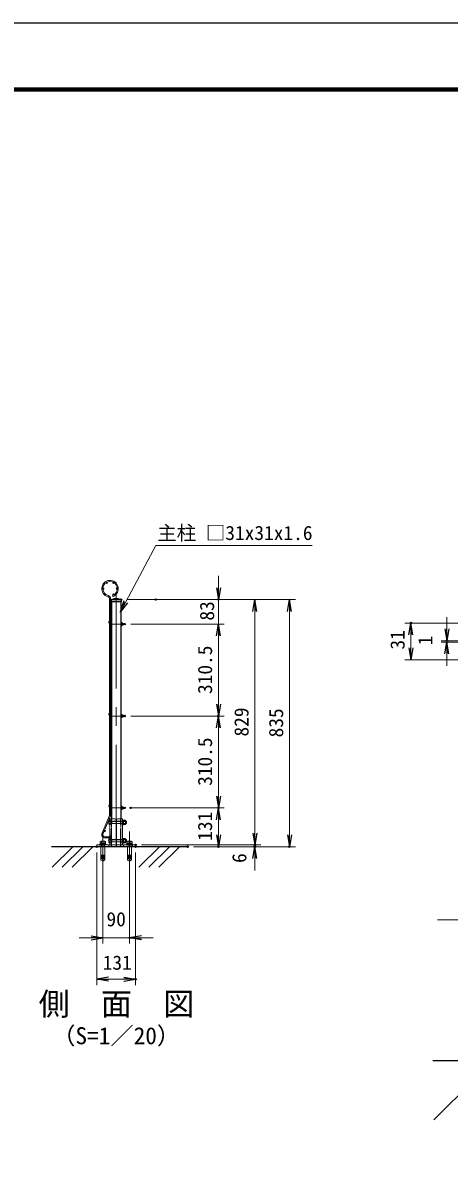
# Model space of a CAD drawing. Units: millimetres, scale not verified. Extents: x -4200 to 4200, y -2970 to 2970.
# Drawn here: x -109 to 1330, y -874 to 2970 of the extents above; entities that cross this region are included whole.
import ezdxf
from ezdxf.enums import TextEntityAlignment as Align

# ---------------------------------------------------------------- set-up
doc = ezdxf.new("R2010")
doc.units = ezdxf.units.MM
doc.header["$LTSCALE"] = 10
doc.header["$PDMODE"] = 32
doc.header["$PDSIZE"] = 5
doc.linetypes.add('DASHED', pattern=[7.5, 6, -1.5])
doc.linetypes.add('USER1', pattern=[50.8, 31.75, -6.35, 6.35, -6.35])
for name, color, linetype, lineweight in [('0-0_D-STR-DIM', 7, 'Continuous', 13), ('0-1_D-STR3', 3, 'Continuous', 13), ('0-2_D-BMK', 2, 'USER1', 13), ('0-3_D-STR1', 1, 'Continuous', 25), ('0-4_LAYER03', 7, 'Continuous', 25), ('0-5_D-STR2', 7, 'Continuous', 13), ('0-6_0', 7, 'Continuous', 25), ('0-8_D-STR-TXT', 7, 'Continuous', 25), ('0-A_D-DCR-HCH', 7, 'Continuous', 13), ('0-E_D-BGD', 7, 'Continuous', 25), ('0-F_D-TTL', 7, 'Continuous', 25)]:
    doc.layers.add(name, color=color, linetype=linetype, lineweight=lineweight)
doc.layers.add('0-7_Defpoints', color=7, linetype='Continuous')
doc.layers.add('0-9_D-TTL-TXT', color=7, linetype='Continuous')
doc.styles.add('ＭＳ ゴシック', font='')
doc.styles.get('ＭＳ ゴシック').set_extended_font_data('MS Gothic')

# ---------------------------------------------------------------- blocks, each defined once
blk = doc.blocks.new('_Open')
at = {"layer": '0-6_0'}
blk.add_line((-10, 1.667), (0, 0), dxfattribs=at)
blk.add_lwpolyline([(-10, -1.667), (0, 0), (-10, 0)], dxfattribs=at)
blk = doc.blocks.new('ベースプレート部品\u3000側面図')
at = {"layer": '0-1_D-STR3'}
for p, q in [((39172.31, 25706.48), (39012.31, 25706.48)), ((39012.31, 25706.48), (39012.31, 24826.48)), ((39222.31, 24766.48), (39222.31, 25656.48)), ((39222.31, 24826.48), (38572.31, 24826.48)), ((38572.31, 24826.48), (38572.31, 24766.48)), ((39222.31, 24766.48), (38572.31, 24766.48))]:
    blk.add_line(p, q, dxfattribs=at)
at = {"layer": '0-1_D-STR3', "linetype": 'DASHED'}
for p, q in [((39072.31, 25633.98), (39012.31, 25633.98)), ((39072.31, 25538.98), (39012.31, 25538.98)), ((39072.31, 25706.48), (39072.31, 24826.48)), ((39072.31, 25013.98), (39012.31, 25013.98)), ((38682.31, 24826.48), (38682.31, 24766.48)), ((38977.31, 24826.48), (38977.31, 24766.48)), ((39072.31, 24918.98), (39012.31, 24918.98))]:
    blk.add_line(p, q, dxfattribs=at)
at = {"layer": '0-1_D-STR3'}
blk.add_arc((39172.31, 25656.48), 50, 0, 90, dxfattribs=at)
blk = doc.blocks.new('JIS 丸頭角根ボルト(1W.1SW.1N)')
at = {"layer": '0-1_D-STR3'}
for p, q in [((45838.3, 21671.2), (45838.3, 21851.2)), ((45838.3, 21817.7), (45872.3, 21817.7)), ((45838.3, 21704.7), (45872.3, 21704.7)), ((45872.3, 21817.7), (45878.3, 21807.3)), ((45872.3, 21704.7), (45878.3, 21715.1)), ((45878.3, 21715.1), (45878.3, 21807.3)), ((45878.3, 21801.2), (46390.3, 21801.3)), ((45878.3, 21801.2), (45900.3, 21793.2)), ((45878.3, 21721.2), (45900.3, 21729.2)), ((45878.3, 21721.2), (46390.3, 21721.3)), ((45900.3, 21721.2), (45900.3, 21801.2)), ((45900.3, 21793.2), (46398.3, 21793.3)), ((45900.3, 21729.2), (46398.3, 21729.3)), ((46288.3, 21841.2), (46288.3, 21681.2)), ((46304.3, 21841.2), (46288.3, 21841.2)), ((46304.3, 21836.2), (46304.3, 21686.2)), ((46304.3, 21836.2), (46362.3, 21836.2)), ((46304.3, 21798.7), (46362.3, 21798.7)), ((46304.3, 21723.7), (46362.3, 21723.7)), ((46304.3, 21686.2), (46362.3, 21686.2)), ((46369.3, 21819), (46369.3, 21703.5)), ((46390.3, 21721.3), (46390.3, 21801.3)), ((46390.3, 21801.3), (46398.3, 21793.3)), ((46390.3, 21721.3), (46398.3, 21729.3)), ((46398.3, 21729.3), (46398.3, 21793.3))]:
    blk.add_line(p, q, dxfattribs=at)
blk.add_lwpolyline([(46288.3, 21841.2), (46288.3, 21681.2), (46268.3, 21681.2), (46268.3, 21841.2)], close=True, dxfattribs=at)
blk.add_lwpolyline([(46304.3, 21841.2), (46304.3, 21681.2), (46288.3, 21681.2)], dxfattribs=at)
for centre, radius, start, end in [((45919.6, 21761.2), 121.2, 132.07502, 227.92498), ((45808.3, 21789.5), 70, 336.18668, 23.81332), ((45808.8, 21733), 69.5, 336.0128, 23.9872), ((46340.9, 21817.5), 28.5, 318.83491, 41.16509), ((46265.4, 21761.2), 104, 338.85295, 21.14705), ((46340.9, 21705), 28.5, 318.86505, 41.13495)]:
    blk.add_arc(centre, radius, start, end, dxfattribs=at)

msp = doc.modelspace()

# ---------------------------------------------------------------- linework, layer by layer
at = {"layer": '0-0_D-STR-DIM'}
for p, q in [((550.59, 1060.81), (550.59, 1100.81)), ((242.4, 1020.81), (570.59, 1020.81)), ((242.4, 1020.81), (693.7, 1020.81)), ((359.12, 1020.81), (810.42, 1020.81)), ((550.59, 937.81), (550.59, 1020.81)), ((673.7, 980.81), (673.7, 231.81)), ((790.42, 980.81), (790.42, 225.81)), ((1321.86, 921.41), (1321.86, 961.41)), ((254.73, 937.81), (570.59, 937.81)), ((254.73, 937.81), (570.59, 937.81)), ((1631.21, 941.41), (1180.32, 941.41)), ((550.59, 897.81), (550.59, 857.81)), ((550.59, 897.81), (550.59, 667.31)), ((1200.32, 857.41), (1200.32, 901.41)), ((1401.22, 881.41), (1301.86, 881.41)), ((1401.22, 877.41), (1301.86, 877.41)), ((1321.86, 877.41), (1321.86, 881.41)), ((1631.21, 817.41), (1180.32, 817.41)), ((1321.86, 837.41), (1321.86, 797.41)), ((254.73, 627.31), (570.59, 627.31)), ((254.73, 627.31), (570.59, 627.31)), ((550.59, 587.31), (550.59, 356.81)), ((254.73, 316.81), (570.59, 316.81)), ((274.73, 316.81), (570.59, 316.81)), ((550.59, 276.81), (550.59, 225.81)), ((673.7, 231.81), (673.7, 271.81)), ((140.4, 165.81), (140.4, -282.17)), ((271.4, 165.81), (271.4, -282.17)), ((291.4, 191.81), (693.7, 191.81)), ((291.4, 191.81), (693.7, 191.81)), ((466.92, 185.81), (570.59, 185.81)), ((466.92, 185.81), (693.7, 185.81)), ((466.92, 185.81), (810.42, 185.81)), ((673.7, 191.81), (673.7, 185.81)), ((160.9, 119.81), (160.9, -141.93)), ((250.9, 119.81), (250.9, -141.93)), ((673.7, 145.81), (673.7, 105.81)), ((120.9, -121.93), (80.9, -121.93)), ((160.9, -121.93), (250.9, -121.93)), ((290.9, -121.93), (330.9, -121.93)), ((180.4, -262.17), (231.4, -262.17))]:
    msp.add_line(p, q, dxfattribs=at)
at = {"layer": '0-1_D-STR3'}
for p, q in [((182.77, 947.7), (183.2, 948.27)), ((189.9, 948.52), (186.8, 950.86)), ((186.92, 944.57), (189.9, 948.52)), ((189, 940.41), (189.9, 940.41)), ((189, 935.21), (189.9, 935.21)), ((189.9, 940.41), (190.4, 940.41)), ((189.9, 935.21), (190.4, 935.21)), ((225.53, 943.33), (221.4, 943.33)), ((221.4, 943.33), (221.4, 932.28)), ((225.53, 940.57), (221.4, 940.57)), ((225.53, 935.05), (221.4, 935.05)), ((225.53, 932.28), (221.4, 932.28)), ((226.03, 941.97), (226.03, 933.47)), ((226.03, 935.21), (230.04, 935.21)), ((182.77, 637.2), (183.2, 637.77)), ((189.9, 638.02), (186.8, 640.36)), ((186.92, 634.07), (189.9, 638.02)), ((189, 629.91), (189.9, 629.91)), ((189, 624.71), (189.9, 624.71)), ((189.9, 629.91), (190.4, 629.91)), ((189.9, 624.71), (190.4, 624.71)), ((225.53, 632.83), (221.4, 632.83)), ((221.4, 632.83), (221.4, 621.78)), ((225.53, 630.07), (221.4, 630.07)), ((225.53, 624.55), (221.4, 624.55)), ((225.53, 621.78), (221.4, 621.78)), ((226.03, 631.47), (226.03, 622.97)), ((226.03, 624.71), (230.04, 624.71)), ((182.77, 326.7), (183.2, 327.27)), ((189.9, 327.52), (186.8, 329.86)), ((186.92, 323.57), (189.9, 327.52)), ((189, 319.41), (189.9, 319.41)), ((189.9, 319.41), (190.4, 319.41)), ((221.4, 322.33), (221.4, 311.28)), ((225.53, 322.33), (221.4, 322.33)), ((225.53, 319.57), (221.4, 319.57)), ((225.53, 314.05), (221.4, 314.05)), ((225.53, 311.28), (221.4, 311.28)), ((226.03, 320.97), (226.03, 312.47)), ((226.03, 314.21), (230.04, 314.21)), ((152.1, 196.31), (152.1, 203.51)), ((167.82, 204.31), (154.2, 204.31)), ((156.5, 203.51), (156.5, 196.31)), ((159.65, 193.81), (162.15, 196.31)), ((165.3, 203.51), (165.3, 196.31)), ((169.7, 196.31), (169.7, 203.51)), ((242.1, 196.31), (242.1, 203.51)), ((257.82, 204.31), (244.2, 204.31)), ((246.5, 203.51), (246.5, 196.31)), ((249.65, 193.81), (252.15, 196.31)), ((255.3, 203.51), (255.3, 196.31)), ((259.7, 196.31), (259.7, 203.51)), ((160.52, 155.81), (153.9, 155.81)), ((155.9, 185.81), (155.9, 191.81)), ((156.7, 185.81), (156.7, 191.81)), ((160.52, 159.6), (160.52, 145.81)), ((161.27, 159.6), (161.27, 145.81)), ((161.27, 155.81), (167.9, 155.81)), ((165.1, 185.81), (165.1, 191.81)), ((165.9, 185.81), (165.9, 191.81)), ((250.52, 155.81), (243.9, 155.81)), ((245.9, 185.81), (245.9, 191.81)), ((246.7, 185.81), (246.7, 191.81)), ((250.52, 159.6), (250.52, 145.81)), ((251.27, 159.6), (251.27, 145.81)), ((251.27, 155.81), (257.9, 155.81)), ((255.1, 185.81), (255.1, 191.81)), ((255.9, 185.81), (255.9, 191.81)), ((160.52, 153.31), (153.69, 153.31)), ((160.52, 150.81), (153.9, 150.81)), ((160.52, 148.31), (153.9, 148.31)), ((161.27, 153.31), (167.9, 153.31)), ((161.27, 150.81), (167.9, 150.81)), ((161.27, 148.31), (167.9, 148.31)), ((250.52, 153.31), (243.69, 153.31)), ((250.52, 150.81), (243.9, 150.81)), ((250.52, 148.31), (243.9, 148.31)), ((251.27, 153.31), (257.9, 153.31)), ((251.27, 150.81), (257.9, 150.81)), ((251.27, 148.31), (257.9, 148.31))]:
    msp.add_line(p, q, dxfattribs=at)
for points in [[(226.03, 940.41), (230.04, 940.41), (230.04, 935.21)], [(226.03, 629.91), (230.04, 629.91), (230.04, 624.71)], [(189, 314.21), (189.9, 314.21), (190.4, 314.21)], [(226.03, 319.41), (230.04, 319.41), (230.04, 314.21)], [(151.7, 193.81), (151.7, 196.31), (170.1, 196.31), (170.1, 193.81)], [(241.7, 193.81), (241.7, 196.31), (260.1, 196.31), (260.1, 193.81)], [(161.27, 157.47), (167.9, 157.47), (167.9, 185.81), (153.9, 185.81), (153.9, 157.47), (160.52, 157.47)], [(154.21, 157.47), (153.9, 155.81), (153.9, 154.98), (160.52, 154.98)], [(154.21, 154.98), (153.9, 153.31), (153.9, 152.48), (160.52, 152.48)], [(167.58, 157.47), (167.9, 155.81), (167.9, 154.98), (161.27, 154.98)], [(167.58, 154.98), (167.9, 153.31), (167.9, 152.48), (161.27, 152.48)], [(251.27, 157.47), (257.9, 157.47), (257.9, 185.81), (243.9, 185.81), (243.9, 157.47), (250.52, 157.47)], [(244.21, 157.47), (243.9, 155.81), (243.9, 154.98), (250.52, 154.98)], [(244.21, 154.98), (243.9, 153.31), (243.9, 152.48), (250.52, 152.48)], [(257.58, 157.47), (257.9, 155.81), (257.9, 154.98), (251.27, 154.98)], [(257.58, 154.98), (257.9, 153.31), (257.9, 152.48), (251.27, 152.48)], [(154.21, 152.48), (153.9, 150.81), (153.9, 149.98), (160.52, 149.98)], [(167.58, 149.98), (167.9, 148.31), (167.9, 145.81), (153.9, 145.81), (153.9, 148.31), (154.21, 149.98)], [(167.37, 145.81), (167.9, 139.81), (153.9, 139.81), (154.42, 145.81)], [(167.9, 145.81), (161.21, 145.81), (153.9, 145.81)], [(167.58, 152.48), (167.9, 150.81), (167.9, 149.98), (161.27, 149.98)], [(244.21, 152.48), (243.9, 150.81), (243.9, 149.98), (250.52, 149.98)], [(257.58, 149.98), (257.9, 148.31), (257.9, 145.81), (243.9, 145.81), (243.9, 148.31), (244.21, 149.98)], [(257.37, 145.81), (257.9, 139.81), (243.9, 139.81), (244.42, 145.81)], [(257.9, 145.81), (251.21, 145.81), (243.9, 145.81)], [(257.58, 152.48), (257.9, 150.81), (257.9, 149.98), (251.27, 149.98)]]:
    msp.add_lwpolyline(points, dxfattribs=at)
for points in [[(171.4, 193.81), (171.4, 191.81), (150.4, 191.81), (150.4, 193.81)], [(261.4, 193.81), (261.4, 191.81), (240.4, 191.81), (240.4, 193.81)]]:
    msp.add_lwpolyline(points, close=True, dxfattribs=at)
for centre in [(225.53, 935.05), (225.53, 624.55), (225.53, 314.05)]:
    msp.add_circle(centre, 1.6998463427518892e-12, dxfattribs=at)
for centre, radius, start, end in [((189, 943.01), 7.8, 143, 221.96156), ((189, 943.01), 2.6, 143, 147.797), ((189, 943.01), 2.6, 212.203, 270), ((189, 943.01), 7.8, 253.6171, 270), ((221.37, 935.03), 0.031, 40.87793, 319.12207), ((218.15, 937.81), 7.88, 339.48158, 20.51842), ((223.91, 933.67), 2.13, 319.53759, 40.46241), ((223.88, 941.95), 2.16, 320.19668, 39.80332), ((227, 937.81), 4, 319.4584, 40.5416), ((189, 632.51), 7.8, 143, 221.96156), ((189, 632.51), 2.6, 143, 147.797), ((189, 632.51), 2.6, 212.203, 270), ((189, 632.51), 7.8, 253.6171, 270), ((221.37, 624.53), 0.031, 40.87793, 319.12207), ((218.15, 627.31), 7.88, 339.48158, 20.51842), ((223.91, 623.17), 2.13, 319.53759, 40.46241), ((223.88, 631.45), 2.16, 320.19668, 39.80332), ((227, 627.31), 4, 319.4584, 40.5416), ((189, 322.01), 7.8, 143, 221.96156), ((189, 322.01), 2.6, 143, 147.797), ((189, 322.01), 2.6, 212.203, 270), ((189, 322.01), 7.8, 253.6171, 270), ((221.37, 314.03), 0.031, 40.87793, 319.12207), ((218.15, 316.81), 7.88, 339.48158, 20.51842), ((223.91, 312.67), 2.13, 319.53759, 40.46241), ((223.88, 320.95), 2.16, 320.19668, 39.80332), ((227, 316.81), 4, 319.4584, 40.5416), ((154.3, 200.89), 3.42, 49.96723, 130.03277), ((160.9, 191.81), 12.5, 69.39031, 110.60969), ((167.5, 200.95), 3.38, 49.3117, 130.6883), ((244.3, 200.89), 3.42, 49.96723, 130.03277), ((250.9, 191.81), 12.5, 69.39031, 110.60969), ((257.5, 200.95), 3.38, 49.3117, 130.6883), ((160.9, 159.6), 0.375, 0, 180), ((250.9, 159.6), 0.375, 0, 180)]:
    msp.add_arc(centre, radius, start, end, dxfattribs=at)
at = {"layer": '0-2_D-BMK'}
for p, q in [((205.9, 1038.31), (205.9, 164.06)), ((189, 937.81), (234.73, 937.81)), ((189, 627.31), (234.73, 627.31)), ((189, 316.81), (234.73, 316.81)), ((160.9, 236.83), (160.9, 93.75)), ((250.9, 236.83), (250.9, 93.75))]:
    msp.add_line(p, q, dxfattribs=at)
at = {"layer": '0-3_D-STR1'}
for p, q in [((189.4, 1020.81), (199.9, 1024.81)), ((189.4, 1020.81), (222.4, 1020.81)), ((189.4, 1020.81), (189.4, 1013.81)), ((189.4, 1013.81), (222.4, 1013.81)), ((190.4, 1013.81), (190.4, 279.81)), ((199.9, 1024.81), (211.9, 1024.81)), ((211.9, 1024.81), (222.4, 1020.81)), ((221.4, 1013.81), (221.4, 279.81)), ((222.4, 1020.81), (222.4, 1013.81))]:
    msp.add_line(p, q, dxfattribs=at)
at = {"layer": '0-3_D-STR1', "linetype": 'DASHED'}
for p, q in [((190.4, 185.81), (190.4, 279.81)), ((221.4, 185.81), (221.4, 279.81))]:
    msp.add_line(p, q, dxfattribs=at)
at = {"layer": '0-4_LAYER03'}
msp.add_line((446.92, 185.81), (-12.18, 185.81), dxfattribs=at)
at = {"layer": '0-5_D-STR2'}
for p, q in [((183.2, 1024.4), (183.2, 941.81)), ((186.8, 1024.4), (186.8, 941.81)), ((193.84, 1035.07), (195.15, 1031.71)), ((183.2, 290.87), (183.2, 320.81)), ((186.8, 290.87), (186.8, 320.81)), ((157.79, 229.72), (182.69, 288.37)), ((161.11, 228.31), (186, 286.96)), ((188.8, 219.41), (167, 219.41)), ((188.8, 215.81), (167, 215.81)), ((188.8, 219.41), (188.8, 215.81))]:
    msp.add_line(p, q, dxfattribs=at)
for centre in [(173.7, 1077.38), (196.3, 1077.38), (162.4, 1057.81), (196.3, 1038.24), (207.6, 1057.81), (188.6, 941.81), (188.6, 786.81), (188.6, 631.31), (188.6, 601.51), (188.6, 461.51), (188.6, 320.81), (167.53, 238.83), (185.3, 221.21)]:
    msp.add_circle(centre, 1.8, dxfattribs=at)
for centre, radius, start, end in [((185, 1057.81), 28, 291.25, 256.20952), ((185, 1057.81), 24.4, 291.25, 256.20952), ((176.8, 1024.4), 6.4, 0, 76.20952), ((176.8, 1024.4), 10, 0, 76.20952), ((176.8, 290.87), 6.4, 337, 0), ((176.8, 290.87), 10, 337, 0), ((167, 225.81), 10, 157, 270), ((167, 225.81), 6.4, 157, 270)]:
    msp.add_arc(centre, radius, start, end, dxfattribs=at)
at = {"layer": '0-6_0'}
for p, q in [((183.2, 941.81), (183.2, 320.81)), ((186.8, 941.81), (186.8, 320.81))]:
    msp.add_line(p, q, dxfattribs=at)
at = {"layer": '0-7_Defpoints'}
for p in [(222.4, 1020.81), (339.12, 1020.81), (550.59, 1020.81), (234.73, 937.81), (1200.32, 941.41), (1321.86, 881.41), (234.73, 627.31), (550.59, 627.31), (234.73, 316.81), (254.73, 316.81), (550.59, 316.81), (271.4, 191.81), (271.4, 191.81), (673.7, 191.81), (140.4, 185.81), (271.4, 185.81), (446.92, 185.81), (550.59, 185.81), (673.7, 185.81), (790.42, 185.81), (160.9, 139.81), (250.9, 139.81), (250.9, -121.93), (271.4, -262.17)]:
    msp.add_point(p, dxfattribs=at)
at = {"layer": '0-8_D-STR-TXT', "lineweight": 13}
msp.add_lwpolyline([(866.86, 1203.32), (339.62, 1203.32), (219.84, 979.68)], dxfattribs=at)
at = {"layer": '0-A_D-DCR-HCH'}
for p, q in [((-9.77, 116.03), (60.01, 185.81)), ((23.91, 116.03), (93.69, 185.81)), ((57.59, 116.03), (127.36, 185.81)), ((281.82, 116.03), (351.6, 185.81)), ((315.5, 116.03), (385.28, 185.81)), ((349.17, 116.03), (418.95, 185.81)), ((1289.94, -61.7), (1689.26, -61.7)), ((1277.58, -737.57), (1477.58, -537.57))]:
    msp.add_line(p, q, dxfattribs=at)
at = {"layer": '0-E_D-BGD'}
msp.add_line((2284.64, -537.57), (1274.72, -537.57), dxfattribs=at)
at = {"layer": '0-F_D-TTL', "color": 2}
msp.add_lwpolyline([(-4199.74, 2970), (4200.26, 2970), (4200.26, -2970), (-4199.74, -2970)], close=True, dxfattribs=at)
at = {"layer": '0-F_D-TTL'}
for points in [[(-3929.74, 2750), (3930.26, 2750), (3930.26, -2750), (-3929.74, -2750)], [(-3927.24, 2747.5), (3927.76, 2747.5), (3927.76, -2747.5), (-3927.24, -2747.5)], [(-3924.74, 2745), (3925.26, 2745), (3925.26, -2745), (-3924.74, -2745)], [(-3922.24, 2742.5), (3922.76, 2742.5), (3922.76, -2742.5), (-3922.24, -2742.5)], [(-3919.74, 2740), (3920.26, 2740), (3920.26, -2740), (-3919.74, -2740)]]:
    msp.add_lwpolyline(points, close=True, dxfattribs=at)

# ---------------------------------------------------------------- block references
at = {"layer": '0-0_D-STR-DIM', "xscale": 4, "yscale": 4}
for p, rotation in [((550.59, 1020.81), 270), ((673.7, 1020.81), 90), ((790.42, 1020.81), 90), ((550.59, 937.81), 90), ((550.59, 937.81), 90), ((1200.32, 941.41), 90), ((1321.86, 881.41), 270), ((1200.32, 817.41), 270), ((1321.86, 877.41), 90), ((550.59, 627.31), 270), ((550.59, 627.31), 90), ((550.59, 316.81), 270), ((550.59, 316.81), 90), ((673.7, 191.81), 270), ((673.7, 191.81), 270), ((550.59, 185.81), 270), ((790.42, 185.81), 270), ((673.7, 185.81), 90), ((250.9, -121.93), 180), ((140.4, -262.17), 180)]:
    msp.add_blockref('_Open', p, dxfattribs=dict(at, rotation=rotation))
at = {"layer": '0-0_D-STR-DIM'}
for name, p, xscale, yscale in [('ベースプレート部品\u3000側面図', (-3716.83, -2290.84), 0.1, 0.1), ('JIS 丸頭角根ボルト(1W.1SW.1N)', (-4399.43, -1908.31), 0.1, 0.1), ('ベースプレート部品\u3000側面図', (4128.63, -2290.84), -0.1, 0.1), ('JIS 丸頭角根ボルト(1W.1SW.1N)', (-4399.43, -1970.31), 0.1, 0.1), ('_Open', (160.9, -121.93), 4, 4), ('_Open', (271.4, -262.17), 4, 4)]:
    msp.add_blockref(name, p, dxfattribs=dict(at, xscale=xscale, yscale=yscale))
at = {"layer": '0-8_D-STR-TXT', "xscale": 4, "yscale": 4, "rotation": 241.82519}
msp.add_blockref('_Open', (218.89, 977.92), dxfattribs=at)

# ---------------------------------------------------------------- texts
at = {"layer": '0-0_D-STR-DIM', "style": 'ＭＳ ゴシック'}
for s, p in [('83', (550.59, 949.75)), ('31', (1193.57, 851.86)), ('1', (1287.11, 866.34)), ('310.5', (543.84, 701.83)), ('829', (666.95, 558.08)), ('835', (783.67, 555.08)), ('310.5', (543.84, 391.33)), ('131', (543.84, 205.73)), ('6', (659.68, 130.77))]:
    msp.add_text(s, height=48.09, rotation=90, dxfattribs=at).set_placement(p, align=Align.BOTTOM_LEFT)
for s, p in [('90', (173.02, -97.75)), ('131', (160.32, -244.48))]:
    msp.add_text(s, height=48.09, dxfattribs=at).set_placement(p, align=Align.BOTTOM_LEFT)
at = {"layer": '0-8_D-STR-TXT', "style": 'ＭＳ ゴシック'}
msp.add_text('主柱 □31x31x1.6', height=48.09, dxfattribs=at).set_placement((344.47, 1207.58), align=Align.BOTTOM_LEFT)
at = {"layer": '0-9_D-TTL-TXT', "style": 'ＭＳ ゴシック'}
for s, height, p in [('側\u3000面\u3000図', 76.98, (-55.86, -407.22)), ('（S=1／20）', 57.7, (-10.38, -499.2))]:
    msp.add_text(s, height=height, dxfattribs=at).set_placement(p, align=Align.BOTTOM_LEFT)

doc.saveas('drawing.dxf')
